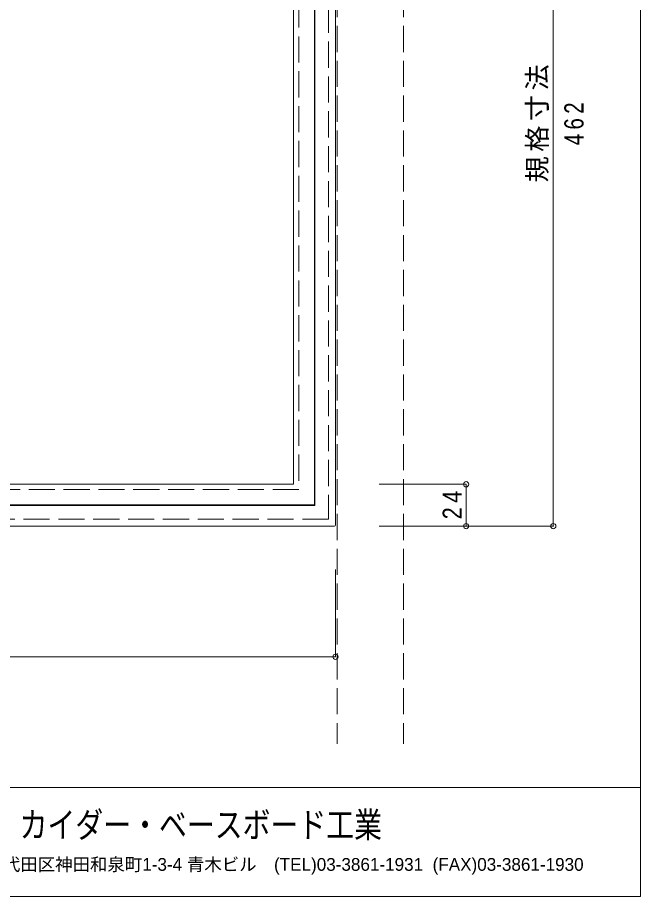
# Model space of a CAD drawing. Units: millimetres at full size, sheet at 1:5; details may follow other scales. Extents: x -705 to 705, y -488 to 488.
# Drawn here: x 348 to 705, y -488 to 17 of the extents above; entities that cross this region are included whole.
import ezdxf
from ezdxf.enums import TextEntityAlignment as Align

# ---------------------------------------------------------------- set-up
doc = ezdxf.new("R2010")
doc.units = ezdxf.units.MM
doc.header["$LTSCALE"] = 5
doc.header["$PDMODE"] = 32
doc.header["$PDSIZE"] = 3
doc.linetypes.add('DASHED3', pattern=[4, 3, -1])
for name, color, linetype, lineweight in [('2-0_ＫＢ製品', 2, 'Continuous', 9), ('2-1_躯体', 3, 'Continuous', 9), ('2-3_寸法', 4, 'Continuous', 9), ('2-8_他製品', 7, 'Continuous', 9), ('F-0_図面枠', 5, 'Continuous', 9), ('F-5_F-5ﾚｲﾔ', 7, 'Continuous', 9)]:
    doc.layers.add(name, color=color, linetype=linetype, lineweight=lineweight)
doc.styles.add('HG創英角ｺﾞｼｯｸUB', font='')
doc.styles.add('HGｺﾞｼｯｸM', font='')
doc.styles.get('HG創英角ｺﾞｼｯｸUB').set_extended_font_data('HG創英角ｺﾞｼｯｸUB')
doc.styles.get('HGｺﾞｼｯｸM').set_extended_font_data('HGｺﾞｼｯｸM')

msp = doc.modelspace()

# ---------------------------------------------------------------- linework, layer by layer
at = {"layer": '2-0_ＫＢ製品'}
for p, q in [((530, 186.5), (530, -274.5)), ((517.9, 174.4), (517.9, -262.4)), ((518.2, -263.2), (518.2, 175.2)), ((518.2, -263.2), (79.8, -263.2)), ((80.6, -262.9), (517.4, -262.9)), ((68.5, -275), (529.5, -275))]:
    msp.add_line(p, q, dxfattribs=at)
msp.add_lwpolyline([(506, 163), (506, -251), (92, -251)], dxfattribs=at)
for centre in [(517.4, -262.4), (529.5, -274.5)]:
    msp.add_arc(centre, 0.5, 270, 0, dxfattribs=at)
at = {"layer": '2-1_躯体', "linetype": 'DASHED3'}
for p, q in [((526, 183), (526, -271)), ((509, -254), (89, -254)), ((526, -271), (72, -271))]:
    msp.add_line(p, q, dxfattribs=at)
msp.add_lwpolyline([(89, 166), (509, 166), (509, -254)], dxfattribs=at)
at = {"layer": '2-3_寸法'}
for p, q in [((655, 187), (655, -275)), ((605, -251), (555, -251)), ((605, -275), (605, -251)), ((605, -275), (555, -275)), ((655, -275), (605, -275)), ((530, -350), (530, -300)), ((68, -350), (530, -350))]:
    msp.add_line(p, q, dxfattribs=at)
for p in [(605, -251), (605, -275), (655, -275), (530, -350)]:
    msp.add_point(p, dxfattribs=at)
at = {"layer": '2-8_他製品', "linetype": 'DASHED3'}
for p, q in [((531, 312), (531, -400)), ((569, 312), (569, -400))]:
    msp.add_line(p, q, dxfattribs=at)
at = {"layer": 'F-0_図面枠'}
for p, q in [((705, 487.5), (705, -487.5)), ((-705, -425), (705, -425)), ((705, -487.5), (-705, -487.5))]:
    msp.add_line(p, q, dxfattribs=at)

# ---------------------------------------------------------------- texts
at = {"layer": '2-3_寸法', "color": 7, "char_height": 11, "attachment_point": 7, "rotation": 90, "style": 'HGｺﾞｼｯｸM'}
for s, insert in [('\\T1.17;規格寸法', (652.5, -77.75)), ('\\T1.38;\\W0.8;462', (672.5, -56.5)), ('\\T1.36;\\W0.85;24', (602.5, -271.125))]:
    msp.add_mtext(s, dxfattribs=dict(at, insert=insert))
at = {"layer": 'F-5_F-5ﾚｲﾔ', "style": 'HG創英角ｺﾞｼｯｸUB', "width": 0.8}
msp.add_text('カイダー・ベースボード工業', height=14.66, dxfattribs=at).set_placement((348.75, -458.125), align=Align.BOTTOM_LEFT)
at = {"layer": 'F-5_F-5ﾚｲﾔ', "style": 'HGｺﾞｼｯｸM'}
msp.add_text('〒101-0024 東京都千代田区神田和泉町1-3-4 青木ビル\u3000(TEL)03-3861-1931  (FAX)03-3861-1930', height=7.331, dxfattribs=at).set_placement((245, -475), align=Align.BOTTOM_LEFT)

doc.saveas('drawing.dxf')
